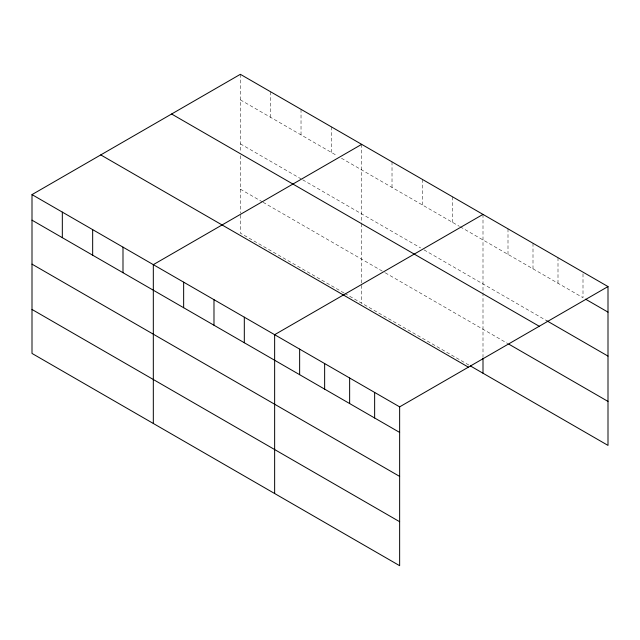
<?xml version="1.0" encoding="UTF-8"?>
<svg xmlns="http://www.w3.org/2000/svg" width="640" height="640" viewBox="0 0 640 640"><rect width="100%" height="100%" fill="white"/><g stroke="black" fill="none" stroke-linecap="round" stroke-linejoin="round"><path stroke-width="0.48" stroke-dasharray="3.2 2.4" d="M240.36 99.872L337.248 155.808M341.464 158.24L459.416 226.336M460.256 226.824L583 297.688L583 272.136M240.36 143.848L301.024 178.872M302.712 179.84L420.656 247.944M424.032 249.888L546.792 320.768M240.36 189.16L262.272 201.808M263.112 202.296L384.432 272.336M385.272 272.824L508 343.68M343.992 292.968L240.36 233.136L240.36 214.144M344.832 293.456L469.52 365.44M558 257.696L558 283.256M533 243.264L533 268.824M508 228.832L508 254.392M483 214.4L483 291.816M483 292.8L483 357.232M452.672 196.888L452.672 222.448M422.344 179.376L422.344 204.936M392.016 161.864L392.016 187.424M361.68 144.352L361.68 222.76M361.68 223.744L361.68 303.184M331.352 126.848L331.352 152.408M301.024 109.336L301.024 134.896M270.696 91.824L270.696 117.384M240.36 74.312L240.36 151.728M240.36 155.672L240.36 213.144"/><path stroke-width="0.96" d="M32 194.608L399.64 406.864L399.64 565.688L32 353.432L32 194.608L240.36 74.312L608 286.568L608 445.392L470.368 365.928M361.68 144.352L153.32 264.656L153.32 423.48M483 214.4L274.64 334.696L274.64 493.52M399.64 406.864L608 286.568M585.584 299.184L608 312.128M546.792 320.768L608 356.104M171.6 114.008L539.24 326.264M508.864 344.176L608 401.416M100.76 154.912L468.4 367.168M32 220.168L399.64 432.424M32 264.144L399.64 476.4M32 309.456L399.64 521.712M483 358.232L483 373.224M374.64 392.432L374.64 417.992M349.64 378L349.64 403.552M324.64 363.56L324.64 389.12M299.64 349.128L299.64 374.688M244.312 317.184L244.312 342.744M213.984 299.672L213.984 325.232M183.648 282.168L183.648 307.72M122.992 247.144L122.992 272.704M92.664 229.632L92.664 255.192M62.328 212.12L62.328 237.68"/></g></svg>
